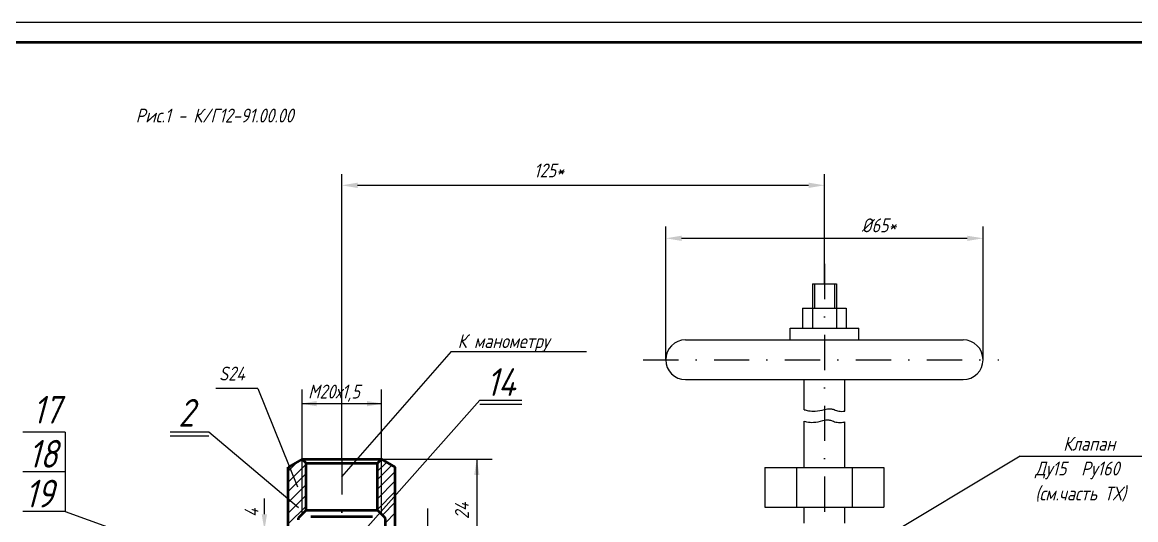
# Model space of a CAD drawing. Header units: inches. Extents: x 13568 to 14409, y 6060 to 6654.
# Drawn here: x 13748.5 to 14029.2, y 6529 to 6654.4 of the extents above; entities that cross this region are included whole.
import ezdxf

# ---------------------------------------------------------------- set-up
doc = ezdxf.new("R2010")
doc.units = ezdxf.units.IN
doc.header["$LTSCALE"] = 0.7
doc.header["$MEASUREMENT"] = 0
doc.linetypes.add('DASHDOT', pattern=[25.4, 12.7, -6.35, 0, -6.35])
doc.styles.get("Standard").update_dxf_attribs({"font": 'romand.shx', "width": 0.8, "oblique": 15, "height": 3.5})

msp = doc.modelspace()

# ---------------------------------------------------------------- linework, layer by layer
for p, q in [((13568.27, 6654.44), (14409.27, 6654.44)), ((13947.71, 6588.48), (13953.71, 6588.48)), ((13947.71, 6588.48), (13947.71, 6577.34)), ((13948.21, 6588.48), (13948.21, 6582.34)), ((13953.21, 6588.48), (13953.21, 6582.34)), ((13953.71, 6588.48), (13953.71, 6577.34)), ((13945.21, 6582.34), (13956.21, 6582.34)), ((13945.21, 6582.34), (13945.21, 6577.34)), ((13956.21, 6582.34), (13956.21, 6577.34)), ((13942.04, 6577.34), (13959.38, 6577.34)), ((13942.04, 6574.34), (13942.04, 6577.34)), ((13959.38, 6574.34), (13959.38, 6577.34)), ((13915.72, 6574.34), (13985.69, 6574.34)), ((13915.72, 6564.34), (13985.69, 6564.34)), ((13945.58, 6556.74), (13945.58, 6564.34)), ((13955.84, 6556.39), (13955.84, 6564.34)), ((13945.58, 6542.13), (13945.58, 6553.81)), ((13955.84, 6542.13), (13955.84, 6553.67)), ((14000.01, 6545.01), (13953.6, 6517.19)), ((14000.01, 6545.01), (14035.8, 6545.01)), ((13935.71, 6542.13), (13965.71, 6542.13)), ((13819.06, 6531.52), (13819.06, 6538.33)), ((13819.06, 6531.55), (13819.06, 6538.33)), ((13819.06, 6530.37), (13819.06, 6538.33)), ((13839.06, 6531.55), (13839.06, 6538.33)), ((13839.06, 6530.41), (13839.06, 6538.33)), ((13935.71, 6532.13), (13965.71, 6532.13)), ((13945.58, 6528.13), (13945.58, 6532.13)), ((13955.84, 6528.13), (13955.84, 6532.13))]:
    msp.add_line(p, q)
at = {"lineweight": 50}
for p, q in [((13588.27, 6649.44), (14404.27, 6649.44)), ((13819.06, 6544.28), (13815.56, 6542.26)), ((13815.56, 6520.39), (13815.56, 6542.26)), ((13819.06, 6544.28), (13839.06, 6544.28)), ((13819.06, 6544.28), (13820.06, 6543.28)), ((13820.06, 6543.28), (13838.06, 6543.28)), ((13820.06, 6531.37), (13820.06, 6543.28)), ((13839.06, 6544.28), (13838.06, 6543.28)), ((13838.06, 6531.37), (13838.06, 6543.28)), ((13839.06, 6544.28), (13842.56, 6542.26)), ((13842.56, 6520.38), (13842.56, 6542.26)), ((13818.21, 6529.53), (13820.06, 6531.37)), ((13820.06, 6531.37), (13838.09, 6531.37)), ((13839.76, 6529.7), (13838.06, 6531.41)), ((13821.26, 6529.82), (13836.79, 6529.82)), ((13840.06, 6523.96), (13840.06, 6528.99))]:
    msp.add_line(p, q, dxfattribs=at)
at = {"lineweight": 25}
for p, q in [((13829.06, 6544.28), (13829.06, 6616.13)), ((13856.67, 6571.4), (13829, 6539.81)), ((13856.67, 6571.4), (13890.73, 6571.4)), ((13807.87, 6562.11), (13797.35, 6562.11)), ((13807.87, 6562.11), (13817.87, 6537.26)), ((13835.66, 6527.31), (13863.83, 6559.13)), ((13863.83, 6559.13), (13874.47, 6559.13)), ((13863.83, 6558.13), (13874.47, 6558.13)), ((13759.33, 6551.11), (13748.7, 6551.11)), ((13759.33, 6551.11), (13759.33, 6531.11)), ((13795.56, 6551.04), (13785.84, 6551.04)), ((13795.56, 6550.04), (13785.84, 6550.04)), ((13818.19, 6532.02), (13795.56, 6551.04)), ((13839.06, 6544.28), (13866.94, 6544.28)), ((13863.09, 6544.28), (13863.09, 6522.36)), ((13759.33, 6541.11), (13748.7, 6541.11)), ((13809.56, 6530.36), (13809.56, 6534.36)), ((13759.33, 6531.11), (13748.7, 6531.11)), ((13759.33, 6531.11), (13825.03, 6507.32)), ((13850.74, 6526.36), (13850.74, 6531.8))]:
    msp.add_line(p, q, dxfattribs=at)
at = {"color": 0, "linetype": 'ByBlock'}
for p, q in [((13950.71, 6588.48), (13950.71, 6616.13)), ((13833.06, 6613.32), (13946.71, 6613.32)), ((13910.72, 6569.34), (13910.72, 6602.96)), ((13990.69, 6569.34), (13990.69, 6602.96)), ((13914.72, 6599.96), (13986.69, 6599.96)), ((13819.06, 6538.33), (13819.06, 6561.82)), ((13839.06, 6538.33), (13839.06, 6561.82)), ((13819.06, 6558.27), (13839.06, 6558.27)), ((13819.06, 6530.37), (13819.06, 6537.79))]:
    msp.add_line(p, q, dxfattribs=at)
at = {"linetype": 'DASHDOT'}
for p, q in [((13950.71, 6593.51), (13950.71, 6448.2)), ((13905.01, 6569.34), (13994.63, 6569.34)), ((13829.06, 6544.28), (13829.06, 6488))]:
    msp.add_line(p, q, dxfattribs=at)
at = {"color": 0}
for p, q in [((13815.56, 6541.27), (13817.9, 6543.61)), ((13815.56, 6538.49), (13820.06, 6542.99)), ((13815.56, 6541.99), (13816.2, 6542.63)), ((13838.06, 6541.23), (13840.21, 6543.38)), ((13838.06, 6539.15), (13841.68, 6542.77)), ((13839.06, 6543.93), (13839.28, 6544.15)), ((13815.56, 6536.12), (13820.06, 6540.62)), ((13838.06, 6536.67), (13842.56, 6541.17)), ((13838.06, 6534.29), (13842.56, 6538.79)), ((13815.56, 6533.34), (13820.06, 6537.84)), ((13838.06, 6531.6), (13842.56, 6536.1)), ((13815.56, 6530.65), (13820.06, 6535.15)), ((13839.31, 6530.15), (13842.56, 6533.4)), ((13815.56, 6527.95), (13820.06, 6532.45)), ((13840.06, 6528.21), (13842.56, 6530.71))]:
    msp.add_line(p, q, dxfattribs=at)
at = {"linetype": 'Continuous'}
for p, q in [((13935.71, 6542.13), (13935.71, 6532.13)), ((13943.71, 6542.13), (13943.71, 6532.13)), ((13957.71, 6542.13), (13957.71, 6532.13)), ((13965.71, 6542.13), (13965.71, 6532.13))]:
    msp.add_line(p, q, dxfattribs=at)
for points in [[(13945.58, 6556.74, 0.020044), (13946.67, 6556.49, 0.060126), (13948.38, 6556.39, 0.062299), (13950.75, 6556.82, -0.100606), (13952.24, 6556.98, -0.079078), (13953.13, 6556.75, 0.057292), (13954.33, 6556.39, 0.090584), (13955.79, 6556.38, 0.001723), (13955.84, 6556.39)], [(13945.58, 6553.81, 0.011822), (13946.23, 6553.67, 0.060126), (13947.93, 6553.56, 0.062299), (13950.3, 6554, -0.100606), (13951.8, 6554.16, -0.079078), (13952.68, 6553.93, 0.057292), (13953.88, 6553.56, 0.090584), (13955.35, 6553.56, 0.018376), (13955.84, 6553.67)]]:
    msp.add_lwpolyline(points, format="xyb")
for centre, start, end in [((13915.72, 6569.34), 90, 270), ((13985.69, 6569.34), 270, 90)]:
    msp.add_arc(centre, 5, start, end)
at = {"lineweight": 50}
for centre, start, end in [((13819.06, 6528.99), 147.5891, 180), ((13839.06, 6528.99), 0, 45)]:
    msp.add_arc(centre, 1, start, end, dxfattribs=at)
at = {"color": 0, "linetype": 'ByBlock'}
for points in [[(13833.06, 6613.99), (13833.06, 6612.65), (13829.06, 6613.32)], [(13946.71, 6613.99), (13946.71, 6612.65), (13950.71, 6613.32)], [(13914.72, 6600.62), (13914.72, 6599.29), (13910.72, 6599.96)], [(13986.69, 6600.62), (13986.69, 6599.29), (13990.69, 6599.96)], [(13822.72, 6558.93), (13822.72, 6557.6), (13818.72, 6558.27)], [(13835.39, 6558.93), (13835.39, 6557.6), (13839.39, 6558.27)]]:
    msp.add_solid(points, dxfattribs=at)
at = {"lineweight": 25}
for points in [[(13862.42, 6540.25), (13863.76, 6540.25), (13863.09, 6544.25)], [(13808.89, 6530.36), (13810.22, 6530.36), (13809.56, 6526.36)]]:
    msp.add_solid(points, dxfattribs=at)
at = {"layer": 'DEFPOINTS', "color": 0, "linetype": 'ByBlock'}
for p in [(13950.71, 6613.32), (13817.18, 6602.58), (13990.69, 6599.96), (13950.71, 6588.48), (13829.06, 6581.05), (13910.72, 6569.34), (13990.69, 6569.34), (13839.06, 6550.83), (13819.06, 6544.28), (13829.06, 6544.28), (13839.06, 6544.28), (13819.06, 6534.79), (13819.06, 6530.37)]:
    msp.add_point(p, dxfattribs=at)
at = {"layer": 'DEFPOINTS', "color": 0, "linetype": 'ByBlock', "lineweight": 50}
msp.add_point((13839.31, 6530.15), dxfattribs=at)

# ---------------------------------------------------------------- texts
at = {"lineweight": 25, "char_height": 3.5, "attachment_point": 1}
for s, insert, width in [('Рис.1 - К/Г12-91.00.00', (13777.13, 6632.66), 62.4197), ('125*', (13877.5, 6618.82), 31.7275), ('%%C65*', (13960.07, 6604.98), 33.0967), ('К манометру', (13858.28, 6575.78), 44.6012), ('S24', (13798.12, 6567.6), 16.1094), ('М20х1,5', (13820.57, 6563.06), 35.6639), ('Клапан ', (14010.91, 6549.91), 49.9493), ('Ду15  Ру160', (14003.82, 6543.66), 41.1648), ('(см.часть ТХ)', (14003.82, 6537.36), 43.7185)]:
    msp.add_mtext(s, dxfattribs=dict(at, insert=insert, width=width))
at = {"lineweight": 35, "char_height": 7, "attachment_point": 1}
for s, insert, width in [('14', (13865.5, 6567.21), 25.8231), ('17', (13751.13, 6560.23), 25.8231), ('2', (13787.84, 6559.45), 22.0856), ('18', (13750.07, 6549.12), 25.8231), ('19', (13749.21, 6539.08), 25.8231)]:
    msp.add_mtext(s, dxfattribs=dict(at, insert=insert, width=width))
at = {"lineweight": 25, "char_height": 3.5, "attachment_point": 5, "rotation": 90}
for s, insert in [('\\A1;24', (13859.34, 6531.25)), ('\\A1;4', (13806.31, 6530.76))]:
    msp.add_mtext(s, dxfattribs=dict(at, insert=insert))

doc.saveas('drawing.dxf')
